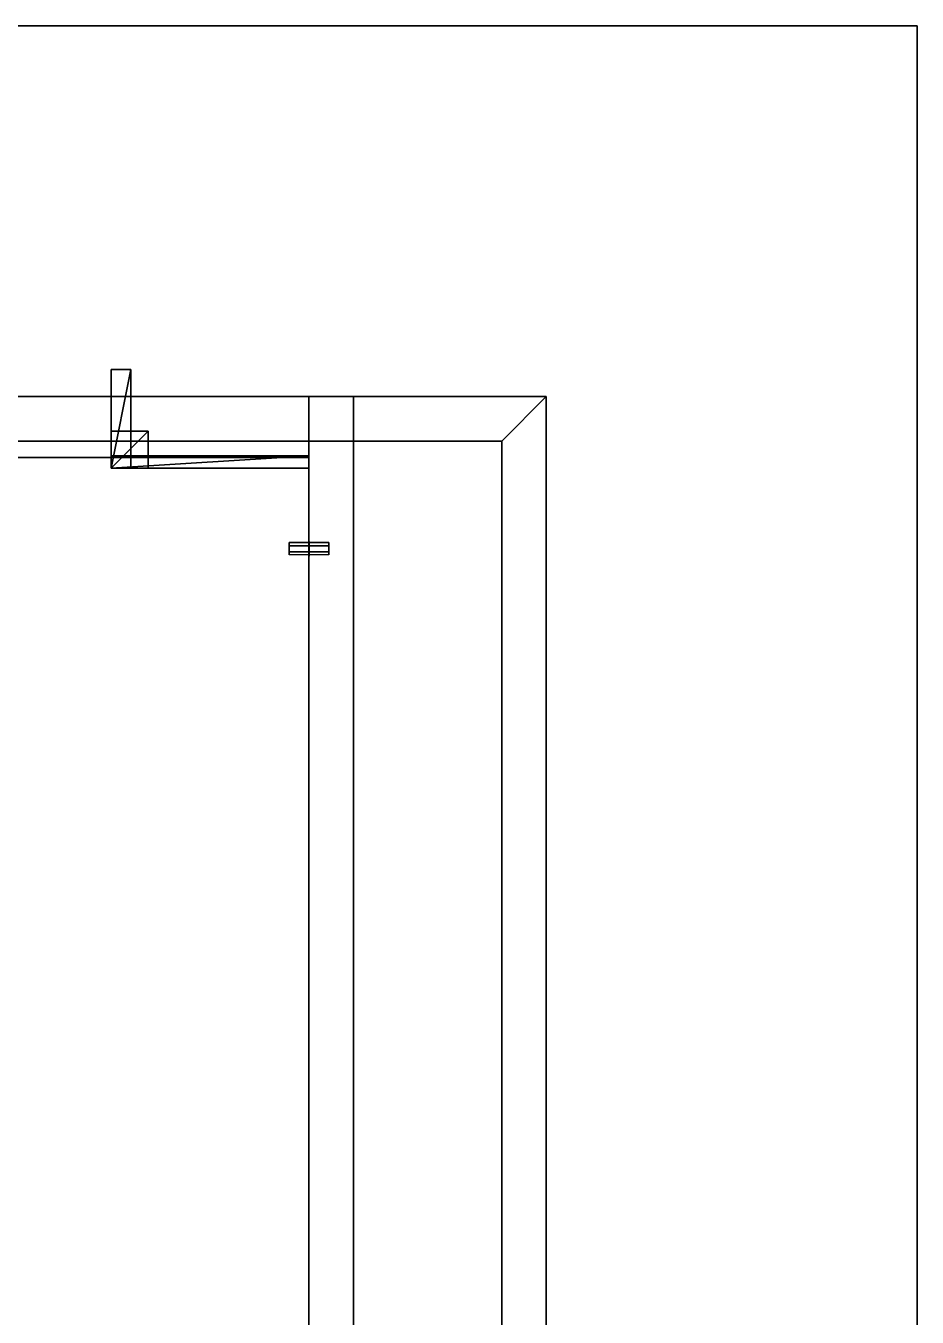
# Model space of a CAD drawing. Extents: x 0 to 3903, y -1756 to 0.
# Drawn here: x 3542 to 3903, y -540 to -18 of the extents above; entities that cross this region are included whole.
import ezdxf

# ---------------------------------------------------------------- set-up
doc = ezdxf.new("R2010")
doc.units = 0
for name, color, linetype in [('LAYER0', 7, 'CONTINUOUS'), ('LAYER1', 7, 'CONTINUOUS'), ('LAYER145', 35, 'CONTINUOUS'), ('LAYER146', 35, 'CONTINUOUS'), ('LAYER149', 35, 'CONTINUOUS'), ('LAYER39', 2, 'CONTINUOUS'), ('LAYER40', 7, 'CONTINUOUS'), ('LAYER41', 253, 'CONTINUOUS'), ('LAYER42', 253, 'CONTINUOUS'), ('LAYER43', 253, 'CONTINUOUS'), ('LAYER44', 253, 'CONTINUOUS'), ('LAYER45', 253, 'CONTINUOUS'), ('LAYER46', 253, 'CONTINUOUS'), ('LAYER55', 7, 'CONTINUOUS'), ('LAYER57', 7, 'CONTINUOUS'), ('LAYER68', 7, 'CONTINUOUS'), ('LAYER70', 7, 'CONTINUOUS'), ('LAYER74', 254, 'CONTINUOUS')]:
    doc.layers.add(name, color=color, linetype=linetype)

msp = doc.modelspace()

# ---------------------------------------------------------------- linework, layer by layer
at = {"layer": 'LAYER0', "invisible_edges": 1}
for points in [[(3902.994, -18.002), (0.0042, -1756.002), (0.0042, -18.002), (3902.994, -18.002)], [(0.0042, -1756.002), (3902.994, -18.002), (3902.994, -1756.002), (0.0042, -1756.002)], [(0.0042, -18.002, 5), (3902.994, -18.002), (0.0042, -18.002), (0.0042, -18.002, 5)], [(3902.994, -18.002), (0.0042, -18.002, 5), (3902.994, -18.002, 5), (3902.994, -18.002)], [(3902.994, -1756.002, 5), (0.0042, -18.002, 5), (0.0042, -1756.002, 5), (3902.994, -1756.002, 5)], [(0.0042, -18.002, 5), (3902.994, -1756.002, 5), (3902.994, -18.002, 5), (0.0042, -18.002, 5)], [(3902.994, -18.002), (3902.994, -1756.002, 5), (3902.994, -1756.002), (3902.994, -18.002)], [(3902.994, -1756.002, 5), (3902.994, -18.002), (3902.994, -18.002, 5), (3902.994, -1756.002, 5)]]:
    msp.add_3dface(points, dxfattribs=at)
at = {"layer": 'LAYER1'}
for points, invisible_edges in [([(150.0021, -168.0032, 5), (0.0021, -18.0032, 5), (3903.002, -18.0032, 5), (150.0021, -168.0032, 5)], 5), ([(0.0021, -18.0032, 2955), (3903.002, -18.0032, 5), (0.0021, -18.0032, 5), (0.0021, -18.0032, 2955)], 1), ([(3903.002, -18.0032, 5), (0.0021, -18.0032, 2955), (3903.002, -18.0032, 2955), (3903.002, -18.0032, 5)], 1), ([(150.0021, -168.0032, 5), (3903.002, -18.0032, 5), (3753.002, -168.0032, 5), (150.0021, -168.0032, 5)], 3), ([(3903.002, -1756.003, 5), (3753.002, -1606.003, 5), (3903.002, -18.0032, 5), (3903.002, -1756.003, 5)], 3), ([(3753.002, -168.0032, 5), (3903.002, -18.0032, 5), (3753.002, -1606.003, 5), (3753.002, -168.0032, 5)], 3), ([(3903.002, -18.0032, 2955), (3903.002, -408.0032, 2198), (3903.002, -18.0032, 5), (3903.002, -18.0032, 2955)], 3), ([(3903.002, -18.0032, 2955), (3903.002, -1593.003, 2198), (3903.002, -408.0032, 2198), (3903.002, -18.0032, 2955)], 5), ([(3903.002, -1756.003, 2955), (3903.002, -1593.003, 2198), (3903.002, -18.0032, 2955), (3903.002, -1756.003, 2955)], 3), ([(3903.002, -408.0032, 1073), (3903.002, -18.0032, 5), (3903.002, -408.0032, 2198), (3903.002, -408.0032, 1073)], 3), ([(3903.002, -1593.003, 1073), (3903.002, -18.0032, 5), (3903.002, -408.0032, 1073), (3903.002, -1593.003, 1073)], 3), ([(3903.002, -1593.003, 1073), (3903.002, -1756.003, 5), (3903.002, -18.0032, 5), (3903.002, -1593.003, 1073)], 5), ([(150.0021, -168.0032, 2955), (3042.972, -168.0032, 1170), (3753.002, -168.0032, 2955), (150.0021, -168.0032, 2955)], 3), ([(3753.002, -168.0032, 5), (3162.972, -168.0032, 1090), (150.0021, -168.0032, 5), (3753.002, -168.0032, 5)], 3), ([(3162.972, -168.0032, 1170), (3753.002, -168.0032, 2955), (3042.972, -168.0032, 1170), (3162.972, -168.0032, 1170)], 3), ([(3162.972, -168.0032, 1090), (3753.002, -168.0032, 2955), (3162.972, -168.0032, 1170), (3162.972, -168.0032, 1090)], 3), ([(3162.972, -168.0032, 1090), (3753.002, -168.0032, 5), (3753.002, -168.0032, 2955), (3162.972, -168.0032, 1090)], 5), ([(3753.002, -168.0032, 5), (3753.002, -408.0032, 1073), (3753.002, -168.0032, 2955), (3753.002, -168.0032, 5)], 3), ([(3753.002, -168.0032, 5), (3753.002, -1593.003, 1073), (3753.002, -408.0032, 1073), (3753.002, -168.0032, 5)], 5), ([(3753.002, -1606.003, 5), (3753.002, -1593.003, 1073), (3753.002, -168.0032, 5), (3753.002, -1606.003, 5)], 3), ([(3753.002, -408.0032, 2198), (3753.002, -168.0032, 2955), (3753.002, -408.0032, 1073), (3753.002, -408.0032, 2198)], 3), ([(3753.002, -1593.003, 2198), (3753.002, -168.0032, 2955), (3753.002, -408.0032, 2198), (3753.002, -1593.003, 2198)], 3), ([(3753.002, -1593.003, 2198), (3753.002, -1606.003, 2955), (3753.002, -168.0032, 2955), (3753.002, -1593.003, 2198)], 5)]:
    msp.add_3dface(points, dxfattribs=dict(at, invisible_edges=invisible_edges))
at = {"layer": 'LAYER145'}
for points, invisible_edges in [([(3753, -168, 910), (2405, -168, 885), (2405, -168, 910), (3753, -168, 910)], 1), ([(2405, -168, 885), (3753, -168, 910), (3753, -168, 885), (2405, -168, 885)], 1), ([(3753, -168, 885), (2925, -218, 885), (2405, -168, 885), (3753, -168, 885)], 3), ([(2405, -168, 910), (2625, -218, 910), (3753, -168, 910), (2405, -168, 910)], 3), ([(2925, -218, 910), (3753, -168, 910), (2625, -218, 910), (2925, -218, 910)], 3), ([(2925, -218, 885), (3753, -168, 885), (2957.35, -222.26, 885), (2925, -218, 885)], 3), ([(2957.35, -222.26, 910), (3753, -168, 910), (2925, -218, 910), (2957.35, -222.26, 910)], 3), ([(2957.35, -222.26, 885), (3753, -168, 885), (2987.5, -234.75, 885), (2957.35, -222.26, 885)], 3), ([(2987.5, -234.75, 910), (3753, -168, 910), (2957.35, -222.26, 910), (2987.5, -234.75, 910)], 3), ([(2987.5, -234.75, 885), (3753, -168, 885), (3753, -738, 885), (2987.5, -234.75, 885)], 5), ([(3753, -168, 910), (2987.5, -234.75, 910), (3753, -738, 910), (3753, -168, 910)], 3), ([(3753, -168, 910), (3753, -738, 885), (3753, -168, 885), (3753, -168, 910)], 1), ([(3753, -738, 885), (3753, -168, 910), (3753, -738, 910), (3753, -738, 885)], 1), ([(2987.5, -234.75, 885), (3753, -738, 885), (3013.39, -254.6101, 885), (2987.5, -234.75, 885)], 3), ([(3753, -738, 910), (2987.5, -234.75, 910), (3013.39, -254.6101, 910), (3753, -738, 910)], 5), ([(3013.39, -254.6101, 885), (3753, -738, 885), (3033.25, -280.5, 885), (3013.39, -254.6101, 885)], 3), ([(3753, -738, 910), (3013.39, -254.6101, 910), (3033.25, -280.5, 910), (3753, -738, 910)], 5), ([(3033.25, -280.5, 885), (3753, -738, 885), (3045.74, -310.6499, 885), (3033.25, -280.5, 885)], 3), ([(3753, -738, 910), (3033.25, -280.5, 910), (3045.74, -310.6499, 910), (3753, -738, 910)], 5), ([(3045.74, -310.6499, 885), (3753, -738, 885), (3050, -343, 885), (3045.74, -310.6499, 885)], 3), ([(3753, -738, 910), (3045.74, -310.6499, 910), (3050, -343, 910), (3753, -738, 910)], 5), ([(3050, -343, 885), (3753, -738, 885), (3050, -543, 885), (3050, -343, 885)], 3), ([(3753, -738, 910), (3050, -343, 910), (3050, -543, 910), (3753, -738, 910)], 5)]:
    msp.add_3dface(points, dxfattribs=dict(at, invisible_edges=invisible_edges))
at = {"layer": 'LAYER146'}
for points, invisible_edges in [([(3735, -186, 910), (2405, -168, 910), (3753, -168, 910), (3735, -186, 910)], 5), ([(2405, -168, 910), (3735, -186, 910), (2423, -186, 910), (2405, -168, 910)], 5), ([(2405, -168, 930), (3753, -168, 910), (2405, -168, 910), (2405, -168, 930)], 1), ([(3753, -168, 910), (2405, -168, 930), (3753, -168, 930), (3753, -168, 910)], 1), ([(2405, -168, 930), (3735, -186, 930), (3753, -168, 930), (2405, -168, 930)], 3), ([(3735, -186, 930), (2405, -168, 930), (2423, -186, 930), (3735, -186, 930)], 3), ([(3753, -738, 910), (3735, -720, 910), (3753, -168, 910), (3753, -738, 910)], 3), ([(3735, -186, 910), (3753, -168, 910), (3735, -720, 910), (3735, -186, 910)], 3), ([(3735, -186, 930), (3753, -168, 910), (3753, -168, 930), (3735, -186, 930)], 1), ([(3753, -168, 910), (3735, -186, 930), (3735, -186, 910), (3753, -168, 910)], 1), ([(3735, -186, 910), (3753, -168, 930), (3753, -168, 910), (3735, -186, 910)], 1), ([(3753, -168, 930), (3735, -186, 910), (3735, -186, 930), (3753, -168, 930)], 1), ([(3735, -186, 930), (3753, -738, 930), (3753, -168, 930), (3735, -186, 930)], 5), ([(3753, -738, 930), (3753, -168, 910), (3753, -168, 930), (3753, -738, 930)], 1), ([(3753, -168, 910), (3753, -738, 930), (3753, -738, 910), (3753, -168, 910)], 1), ([(3735, -186, 930), (2423, -186, 910), (3735, -186, 910), (3735, -186, 930)], 1), ([(2423, -186, 910), (3735, -186, 930), (2423, -186, 930), (2423, -186, 910)], 1), ([(3735, -720, 910), (3735, -186, 930), (3735, -186, 910), (3735, -720, 910)], 1), ([(3735, -186, 930), (3735, -720, 910), (3735, -720, 930), (3735, -186, 930)], 1), ([(3753, -738, 930), (3735, -186, 930), (3735, -720, 930), (3753, -738, 930)], 5)]:
    msp.add_3dface(points, dxfattribs=dict(at, invisible_edges=invisible_edges))
at = {"layer": 'LAYER149'}
for points, invisible_edges in [([(3753, -168.001, 930), (3735, -186.001, 930), (155, -168.001, 930), (3753, -168.001, 930)], 3), ([(155, -168.001, 930), (3735, -186.001, 930), (173, -186.001, 930), (155, -168.001, 930)], 5), ([(155, -168.001, 980), (3753, -168.001, 930), (155, -168.001, 930), (155, -168.001, 980)], 1), ([(3753, -168.001, 930), (155, -168.001, 980), (3753, -168.001, 980), (3753, -168.001, 930)], 1), ([(3735, -186.001, 980), (3753, -168.001, 980), (155, -168.001, 980), (3735, -186.001, 980)], 5), ([(3735, -186.001, 980), (155, -168.001, 980), (173, -186.001, 980), (3735, -186.001, 980)], 3), ([(3753, -1606.001, 930), (3735, -1588.001, 930), (3753, -168.001, 930), (3753, -1606.001, 930)], 3), ([(3735, -186.001, 930), (3753, -168.001, 930), (3735, -1588.001, 930), (3735, -186.001, 930)], 3), ([(3753, -168.001, 980), (3735, -186.001, 980), (3753, -1606.001, 980), (3753, -168.001, 980)], 3), ([(3753, -1606.001, 980), (3753, -168.001, 930), (3753, -168.001, 980), (3753, -1606.001, 980)], 1), ([(3753, -168.001, 930), (3753, -1606.001, 980), (3753, -1606.001, 930), (3753, -168.001, 930)], 1), ([(3735, -186.001, 980), (173, -186.001, 930), (3735, -186.001, 930), (3735, -186.001, 980)], 1), ([(173, -186.001, 930), (3735, -186.001, 980), (173, -186.001, 980), (173, -186.001, 930)], 1), ([(3735, -1588.001, 930), (3735, -186.001, 980), (3735, -186.001, 930), (3735, -1588.001, 930)], 1), ([(3735, -186.001, 980), (3735, -1588.001, 930), (3735, -1588.001, 980), (3735, -186.001, 980)], 1), ([(3735, -1588.001, 980), (3753, -1606.001, 980), (3735, -186.001, 980), (3735, -1588.001, 980)], 3)]:
    msp.add_3dface(points, dxfattribs=dict(at, invisible_edges=invisible_edges))
at = {"layer": 'LAYER39'}
for points in [[(3657, -197, 843.5), (3657, -192, 843.5), (3577, -197, 843.5), (3657, -197, 843.5)], [(3577, -197, 843.5), (3657, -192, 843.5), (3577, -192, 843.5), (3577, -197, 843.5)], [(3577, -197, 843.5), (3577, -192, 843.5), (3577, -197, 820.5), (3577, -197, 843.5)], [(3577, -197, 820.5), (3577, -192, 843.5), (3577, -192, 820.5), (3577, -197, 820.5)], [(3657, -197, 820.5), (3577, -197, 820.5), (3657, -192, 820.5), (3657, -197, 820.5)], [(3657, -192, 820.5), (3577, -197, 820.5), (3577, -192, 820.5), (3657, -192, 820.5)], [(3657, -192, 820.5), (3577, -192, 820.5), (3657, -192, 843.5), (3657, -192, 820.5)], [(3657, -192, 843.5), (3577, -192, 820.5), (3577, -192, 843.5), (3657, -192, 843.5)], [(3657, -197, 820.5), (3657, -192, 820.5), (3657, -197, 843.5), (3657, -197, 820.5)], [(3657, -197, 843.5), (3657, -192, 820.5), (3657, -192, 843.5), (3657, -197, 843.5)], [(3657, -197, 843.5), (3577, -197, 843.5), (3657, -197, 820.5), (3657, -197, 843.5)], [(3657, -197, 820.5), (3577, -197, 843.5), (3577, -197, 820.5), (3657, -197, 820.5)]]:
    msp.add_3dface(points, dxfattribs=at)
at = {"layer": 'LAYER40', "invisible_edges": 1}
for points in [[(3577, -192, 843.5), (3657, -197, 843.5), (3657, -192, 843.5), (3577, -192, 843.5)], [(3657, -197, 843.5), (3577, -192, 843.5), (3577, -197, 843.5), (3657, -197, 843.5)], [(3577, -197, 820.5), (3657, -192, 820.5), (3657, -197, 820.5), (3577, -197, 820.5)], [(3657, -192, 820.5), (3577, -197, 820.5), (3577, -192, 820.5), (3657, -192, 820.5)], [(3577, -192, 843.5), (3577, -197, 820.5), (3577, -197, 843.5), (3577, -192, 843.5)], [(3577, -197, 820.5), (3577, -192, 843.5), (3577, -192, 820.5), (3577, -197, 820.5)], [(3657, -192, 820.5), (3577, -192, 843.5), (3657, -192, 843.5), (3657, -192, 820.5)], [(3577, -192, 843.5), (3657, -192, 820.5), (3577, -192, 820.5), (3577, -192, 843.5)], [(3657, -192, 820.5), (3657, -197, 843.5), (3657, -197, 820.5), (3657, -192, 820.5)], [(3657, -197, 843.5), (3657, -192, 820.5), (3657, -192, 843.5), (3657, -197, 843.5)], [(3577, -197, 820.5), (3657, -197, 843.5), (3577, -197, 843.5), (3577, -197, 820.5)], [(3657, -197, 843.5), (3577, -197, 820.5), (3657, -197, 820.5), (3657, -197, 843.5)]]:
    msp.add_3dface(points, dxfattribs=at)
at = {"layer": 'LAYER41'}
for points in [[(3592, -197, 843.5), (3592, -182, 843.5), (3577, -197, 843.5), (3592, -197, 843.5)], [(3577, -197, 843.5), (3592, -182, 843.5), (3577, -182, 843.5), (3577, -197, 843.5)], [(3577, -197, 843.5), (3577, -182, 843.5), (3577, -197, 828.5), (3577, -197, 843.5)], [(3577, -197, 828.5), (3577, -182, 843.5), (3577, -182, 828.5), (3577, -197, 828.5)], [(3592, -197, 828.5), (3577, -197, 828.5), (3592, -182, 828.5), (3592, -197, 828.5)], [(3592, -182, 828.5), (3577, -197, 828.5), (3577, -182, 828.5), (3592, -182, 828.5)], [(3592, -182, 828.5), (3577, -182, 828.5), (3592, -182, 843.5), (3592, -182, 828.5)], [(3592, -182, 843.5), (3577, -182, 828.5), (3577, -182, 843.5), (3592, -182, 843.5)], [(3592, -197, 828.5), (3592, -182, 828.5), (3592, -197, 843.5), (3592, -197, 828.5)], [(3592, -197, 843.5), (3592, -182, 828.5), (3592, -182, 843.5), (3592, -197, 843.5)], [(3592, -197, 843.5), (3577, -197, 843.5), (3592, -197, 828.5), (3592, -197, 843.5)], [(3592, -197, 828.5), (3577, -197, 843.5), (3577, -197, 828.5), (3592, -197, 828.5)]]:
    msp.add_3dface(points, dxfattribs=at)
at = {"layer": 'LAYER42'}
for points in [[(3592, -197, 843.5), (3592, -182, 843.5), (3577, -197, 843.5), (3592, -197, 843.5)], [(3577, -197, 843.5), (3592, -182, 843.5), (3577, -182, 843.5), (3577, -197, 843.5)], [(3577, -197, 843.5), (3577, -182, 843.5), (3577, -197, 828.5), (3577, -197, 843.5)], [(3577, -197, 828.5), (3577, -182, 843.5), (3577, -182, 828.5), (3577, -197, 828.5)], [(3592, -197, 828.5), (3577, -197, 828.5), (3592, -182, 828.5), (3592, -197, 828.5)], [(3592, -182, 828.5), (3577, -197, 828.5), (3577, -182, 828.5), (3592, -182, 828.5)], [(3592, -182, 828.5), (3577, -182, 828.5), (3592, -182, 843.5), (3592, -182, 828.5)], [(3592, -182, 843.5), (3577, -182, 828.5), (3577, -182, 843.5), (3592, -182, 843.5)], [(3592, -197, 828.5), (3592, -182, 828.5), (3592, -197, 843.5), (3592, -197, 828.5)], [(3592, -197, 843.5), (3592, -182, 828.5), (3592, -182, 843.5), (3592, -197, 843.5)], [(3592, -197, 843.5), (3577, -197, 843.5), (3592, -197, 828.5), (3592, -197, 843.5)], [(3592, -197, 828.5), (3577, -197, 843.5), (3577, -197, 828.5), (3592, -197, 828.5)]]:
    msp.add_3dface(points, dxfattribs=at)
at = {"layer": 'LAYER43'}
for points in [[(3592, -197, 843.5), (3592, -182, 843.5), (3577, -197, 843.5), (3592, -197, 843.5)], [(3577, -197, 843.5), (3592, -182, 843.5), (3577, -182, 843.5), (3577, -197, 843.5)], [(3577, -197, 843.5), (3577, -182, 843.5), (3577, -197, 828.5), (3577, -197, 843.5)], [(3577, -197, 828.5), (3577, -182, 843.5), (3577, -182, 828.5), (3577, -197, 828.5)], [(3592, -197, 828.5), (3577, -197, 828.5), (3592, -182, 828.5), (3592, -197, 828.5)], [(3592, -182, 828.5), (3577, -197, 828.5), (3577, -182, 828.5), (3592, -182, 828.5)], [(3592, -182, 828.5), (3577, -182, 828.5), (3592, -182, 843.5), (3592, -182, 828.5)], [(3592, -182, 843.5), (3577, -182, 828.5), (3577, -182, 843.5), (3592, -182, 843.5)], [(3592, -197, 828.5), (3592, -182, 828.5), (3592, -197, 843.5), (3592, -197, 828.5)], [(3592, -197, 843.5), (3592, -182, 828.5), (3592, -182, 843.5), (3592, -197, 843.5)], [(3592, -197, 843.5), (3577, -197, 843.5), (3592, -197, 828.5), (3592, -197, 843.5)], [(3592, -197, 828.5), (3577, -197, 843.5), (3577, -197, 828.5), (3592, -197, 828.5)]]:
    msp.add_3dface(points, dxfattribs=at)
at = {"layer": 'LAYER44'}
for points in [[(3592, -197, 843.5), (3592, -182, 843.5), (3577, -197, 843.5), (3592, -197, 843.5)], [(3577, -197, 843.5), (3592, -182, 843.5), (3577, -182, 843.5), (3577, -197, 843.5)], [(3577, -197, 843.5), (3577, -182, 843.5), (3577, -197, 828.5), (3577, -197, 843.5)], [(3577, -197, 828.5), (3577, -182, 843.5), (3577, -182, 828.5), (3577, -197, 828.5)], [(3592, -197, 828.5), (3577, -197, 828.5), (3592, -182, 828.5), (3592, -197, 828.5)], [(3592, -182, 828.5), (3577, -197, 828.5), (3577, -182, 828.5), (3592, -182, 828.5)], [(3592, -182, 828.5), (3577, -182, 828.5), (3592, -182, 843.5), (3592, -182, 828.5)], [(3592, -182, 843.5), (3577, -182, 828.5), (3577, -182, 843.5), (3592, -182, 843.5)], [(3592, -197, 828.5), (3592, -182, 828.5), (3592, -197, 843.5), (3592, -197, 828.5)], [(3592, -197, 843.5), (3592, -182, 828.5), (3592, -182, 843.5), (3592, -197, 843.5)], [(3592, -197, 843.5), (3577, -197, 843.5), (3592, -197, 828.5), (3592, -197, 843.5)], [(3592, -197, 828.5), (3577, -197, 843.5), (3577, -197, 828.5), (3592, -197, 828.5)]]:
    msp.add_3dface(points, dxfattribs=at)
at = {"layer": 'LAYER45'}
for points in [[(3585, -197, 843.5), (3585, -157, 843.5), (3577, -197, 843.5), (3585, -197, 843.5)], [(3577, -197, 843.5), (3585, -157, 843.5), (3577, -157, 843.5), (3577, -197, 843.5)], [(3577, -197, 843.5), (3577, -157, 843.5), (3577, -197, 835.5), (3577, -197, 843.5)], [(3577, -197, 835.5), (3577, -157, 843.5), (3577, -157, 835.5), (3577, -197, 835.5)], [(3585, -197, 835.5), (3577, -197, 835.5), (3585, -157, 835.5), (3585, -197, 835.5)], [(3585, -157, 835.5), (3577, -197, 835.5), (3577, -157, 835.5), (3585, -157, 835.5)], [(3585, -157, 835.5), (3577, -157, 835.5), (3585, -157, 843.5), (3585, -157, 835.5)], [(3585, -157, 843.5), (3577, -157, 835.5), (3577, -157, 843.5), (3585, -157, 843.5)], [(3585, -197, 835.5), (3585, -157, 835.5), (3585, -197, 843.5), (3585, -197, 835.5)], [(3585, -197, 843.5), (3585, -157, 835.5), (3585, -157, 843.5), (3585, -197, 843.5)], [(3585, -197, 843.5), (3577, -197, 843.5), (3585, -197, 835.5), (3585, -197, 843.5)], [(3585, -197, 835.5), (3577, -197, 843.5), (3577, -197, 835.5), (3585, -197, 835.5)]]:
    msp.add_3dface(points, dxfattribs=at)
at = {"layer": 'LAYER46'}
for points in [[(3657, -197, 843.5), (3657, -192, 843.5), (3577, -197, 843.5), (3657, -197, 843.5)], [(3577, -197, 843.5), (3657, -192, 843.5), (3577, -192, 843.5), (3577, -197, 843.5)], [(3577, -197, 843.5), (3577, -192, 843.5), (3577, -197, 827.5), (3577, -197, 843.5)], [(3577, -197, 827.5), (3577, -192, 843.5), (3577, -192, 827.5), (3577, -197, 827.5)], [(3657, -197, 827.5), (3577, -197, 827.5), (3657, -192, 827.5), (3657, -197, 827.5)], [(3657, -192, 827.5), (3577, -197, 827.5), (3577, -192, 827.5), (3657, -192, 827.5)], [(3657, -192, 827.5), (3577, -192, 827.5), (3657, -192, 843.5), (3657, -192, 827.5)], [(3657, -192, 843.5), (3577, -192, 827.5), (3577, -192, 843.5), (3657, -192, 843.5)], [(3657, -197, 827.5), (3657, -192, 827.5), (3657, -197, 843.5), (3657, -197, 827.5)], [(3657, -197, 843.5), (3657, -192, 827.5), (3657, -192, 843.5), (3657, -197, 843.5)], [(3657, -197, 843.5), (3577, -197, 843.5), (3657, -197, 827.5), (3657, -197, 843.5)], [(3657, -197, 827.5), (3577, -197, 843.5), (3577, -197, 827.5), (3657, -197, 827.5)]]:
    msp.add_3dface(points, dxfattribs=at)
at = {"layer": 'LAYER55', "invisible_edges": 1}
for points in [[(3657, -168, 205.5), (2423, -718, 205.5), (2423, -168, 205.5), (3657, -168, 205.5)], [(2423, -718, 205.5), (3657, -168, 205.5), (3657, -718, 205.5), (2423, -718, 205.5)], [(2423, -168, 223.5), (3657, -168, 205.5), (2423, -168, 205.5), (2423, -168, 223.5)], [(3657, -168, 205.5), (2423, -168, 223.5), (3657, -168, 223.5), (3657, -168, 205.5)], [(3657, -718, 223.5), (2423, -168, 223.5), (2423, -718, 223.5), (3657, -718, 223.5)], [(2423, -168, 223.5), (3657, -718, 223.5), (3657, -168, 223.5), (2423, -168, 223.5)], [(3657, -168, 205.5), (3657, -718, 223.5), (3657, -718, 205.5), (3657, -168, 205.5)], [(3657, -718, 223.5), (3657, -168, 205.5), (3657, -168, 223.5), (3657, -718, 223.5)]]:
    msp.add_3dface(points, dxfattribs=at)
at = {"layer": 'LAYER57', "invisible_edges": 1}
for points in [[(3657, -168, 204.5), (3657, -718, 884.5), (3657, -168, 884.5), (3657, -168, 204.5)], [(3657, -718, 884.5), (3657, -168, 204.5), (3657, -718, 204.5), (3657, -718, 884.5)], [(3657, -168, 204.5), (3675, -718, 204.5), (3657, -718, 204.5), (3657, -168, 204.5)], [(3675, -718, 204.5), (3657, -168, 204.5), (3675, -168, 204.5), (3675, -718, 204.5)], [(3675, -168, 884.5), (3657, -718, 884.5), (3675, -718, 884.5), (3675, -168, 884.5)], [(3657, -718, 884.5), (3675, -168, 884.5), (3657, -168, 884.5), (3657, -718, 884.5)], [(3675, -168, 884.5), (3657, -168, 204.5), (3657, -168, 884.5), (3675, -168, 884.5)], [(3657, -168, 204.5), (3675, -168, 884.5), (3675, -168, 204.5), (3657, -168, 204.5)], [(3675, -718, 204.5), (3675, -168, 884.5), (3675, -718, 884.5), (3675, -718, 204.5)], [(3675, -168, 884.5), (3675, -718, 204.5), (3675, -168, 204.5), (3675, -168, 884.5)]]:
    msp.add_3dface(points, dxfattribs=at)
at = {"layer": 'LAYER68', "invisible_edges": 1}
for points in [[(2423, -168, 764), (3657, -168, 884), (3657, -168, 764), (2423, -168, 764)], [(3657, -168, 884), (2423, -168, 764), (2423, -168, 884), (3657, -168, 884)], [(2423, -186, 884), (3657, -168, 884), (2423, -168, 884), (2423, -186, 884)], [(3657, -168, 884), (2423, -186, 884), (3657, -186, 884), (3657, -168, 884)], [(3657, -186, 764), (2423, -168, 764), (3657, -168, 764), (3657, -186, 764)], [(2423, -168, 764), (3657, -186, 764), (2423, -186, 764), (2423, -168, 764)], [(3657, -186, 764), (3657, -168, 884), (3657, -186, 884), (3657, -186, 764)], [(3657, -168, 884), (3657, -186, 764), (3657, -168, 764), (3657, -168, 884)], [(2423, -186, 884), (3657, -186, 764), (3657, -186, 884), (2423, -186, 884)], [(3657, -186, 764), (2423, -186, 884), (2423, -186, 764), (3657, -186, 764)]]:
    msp.add_3dface(points, dxfattribs=at)
at = {"layer": 'LAYER70', "invisible_edges": 1}
for points in [[(3657, -192.5999, 535.5), (2423, -617.9998, 535.5), (2423, -192.5999, 535.5), (3657, -192.5999, 535.5)], [(2423, -617.9998, 535.5), (3657, -192.5999, 535.5), (3657, -617.9998, 535.5), (2423, -617.9998, 535.5)], [(2423, -192.5999, 553.5), (3657, -192.5999, 535.5), (2423, -192.5999, 535.5), (2423, -192.5999, 553.5)], [(3657, -192.5999, 535.5), (2423, -192.5999, 553.5), (3657, -192.5999, 553.5), (3657, -192.5999, 535.5)], [(3657, -617.9998, 553.5), (2423, -192.5999, 553.5), (2423, -617.9998, 553.5), (3657, -617.9998, 553.5)], [(2423, -192.5999, 553.5), (3657, -617.9998, 553.5), (3657, -192.5999, 553.5), (2423, -192.5999, 553.5)], [(3657, -192.5999, 535.5), (3657, -617.9998, 553.5), (3657, -617.9998, 535.5), (3657, -192.5999, 535.5)], [(3657, -617.9998, 553.5), (3657, -192.5999, 535.5), (3657, -192.5999, 553.5), (3657, -617.9998, 553.5)]]:
    msp.add_3dface(points, dxfattribs=at)
at = {"layer": 'LAYER74'}
for points in [[(3649, -232.0999, 533), (3649, -227.0999, 533), (3649, -228.3499, 535.165), (3649, -230.8499, 535.165)], [(3649, -232.0999, 533), (3649, -230.8499, 530.8349), (3649, -228.3499, 530.8349), (3649, -227.0999, 533)], [(3656.95, -226.5999, 533), (3656.95, -232.5999, 533), (3656.95, -231.0999, 535.5981), (3656.95, -228.0999, 535.5981)], [(3656.95, -226.5999, 533), (3656.95, -232.5999, 533), (3656.95, -231.0999, 530.4019), (3656.95, -228.0999, 530.4019)], [(3657.05, -226.5999, 533), (3657.05, -232.5999, 533), (3657.05, -231.0999, 535.5981), (3657.05, -228.0999, 535.5981)], [(3657.05, -226.5999, 533), (3657.05, -232.5999, 533), (3657.05, -231.0999, 530.4019), (3657.05, -228.0999, 530.4019)], [(3665, -232.0999, 533), (3665, -227.0999, 533), (3665, -228.3499, 535.165), (3665, -230.8499, 535.165)], [(3665, -232.0999, 533), (3665, -230.8499, 530.8349), (3665, -228.3499, 530.8349), (3665, -227.0999, 533)]]:
    msp.add_3dface(points, dxfattribs=at)

# ---------------------------------------------------------------- meshes
at = {"layer": 'LAYER1'}
mesh = msp.add_polymesh((5, 2), dxfattribs=at)
for k, corner in enumerate([(150.0001, -168.0002, 2955), (150.0001, -1606, 2955), (3752.999, -168.0002, 2955), (150.0001, -168.0002, 2955), (3752.999, -1606, 2955), (3752.999, -168.0002, 2955), (150, -1606, 2955), (3752.999, -1606, 2955), (0, -1756, 2955), (3902.999, -1756, 2955)]):
    mesh.set_mesh_vertex(divmod(k, 2), corner)
at = {"layer": 'LAYER74'}
mesh = msp.add_polymesh((2, 6), dxfattribs=dict(at, n_close=True))
for k, corner in enumerate([(3649, -232.0999, 533), (3649, -230.8499, 535.165), (3649, -228.3499, 535.165), (3649, -227.0999, 533), (3649, -228.3499, 530.8349), (3649, -230.8499, 530.8349), (3665, -232.0999, 533), (3665, -230.8499, 535.165), (3665, -228.3499, 535.165), (3665, -227.0999, 533), (3665, -228.3499, 530.8349), (3665, -230.8499, 530.8349)]):
    mesh.set_mesh_vertex(divmod(k, 6), corner)
mesh = msp.add_polymesh((2, 6), dxfattribs=dict(at, n_close=True))
for k, corner in enumerate([(3656.95, -232.5999, 533), (3656.95, -231.0999, 535.5981), (3656.95, -228.0999, 535.5981), (3656.95, -226.5999, 533), (3656.95, -228.0999, 530.4019), (3656.95, -231.0999, 530.4019), (3657.05, -232.5999, 533), (3657.05, -231.0999, 535.5981), (3657.05, -228.0999, 535.5981), (3657.05, -226.5999, 533), (3657.05, -228.0999, 530.4019), (3657.05, -231.0999, 530.4019)]):
    mesh.set_mesh_vertex(divmod(k, 6), corner)

doc.saveas('drawing.dxf')
